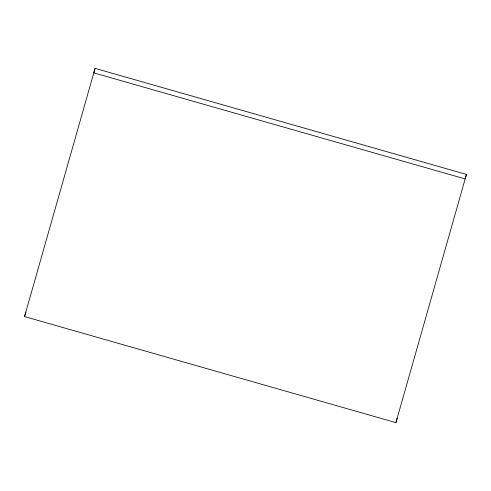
<?xml version="1.0" encoding="UTF-8"?>
<svg xmlns="http://www.w3.org/2000/svg" width="491" height="491" viewBox="0 0 491 491"><rect width="100%" height="100%" fill="white"/><g stroke="black" fill="none" stroke-linecap="round" stroke-linejoin="round"><path stroke-width="0.74" d="M24.55 316.572L95.082 68.372L466.45 174.428L395.918 422.628L24.55 316.572L25.857 312.08M95.082 68.372L93.775 72.871L465.143 178.92L466.45 174.428M395.918 422.628L397.225 418.129"/></g></svg>
